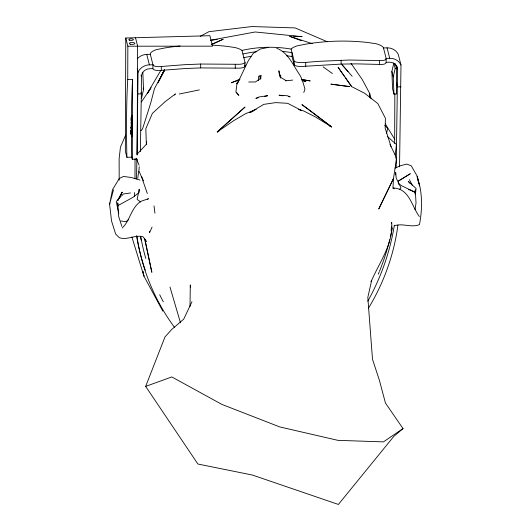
<?xml version="1.0" encoding="UTF-8"?>
<svg xmlns="http://www.w3.org/2000/svg" width="531" height="531" viewBox="0 0 531 531"><rect width="100%" height="100%" fill="white"/><g stroke="black" fill="none" stroke-linecap="round" stroke-linejoin="round"><path stroke-width="0.8" d="M125.774 38L127.852 46.204L212.506 46.164L209.864 35.71L125.774 38L125.356 151.216L126.896 157.302L131.761 157.169L132.292 159.287L137.157 159.154M126.896 157.302A116.528 9.704 88.4 0 1 127.725 79.484L127.852 46.204M131.031 129.929L131.243 131.635L131.31 130.878L131.993 130.792L132.179 131.874L132.246 136.679L131.615 136.699C131.602 135.139 129.252 129.604 132.272 129.936L132.265 130.852L130.951 130.951M130.931 127.155L131.635 130.872L130.931 127.155L132.173 127.121M131.018 133.361L131.071 131.018L131.217 134.144L131.018 133.361L132.246 133.341M131.768 125.708L131.137 125.721L131.549 128.157L131.595 125.064L132.285 125.27L131.595 125.064M131.137 125.721L131.496 127.101L131.15 122.362L131.655 125.283M131.29 134.443L131.356 131.841L131.542 135.432L131.29 134.443L131.92 134.423L131.947 132.133M132.159 121.665L131.422 121.519L131.283 117.311L131.914 117.291L132.066 117.729L131.436 117.749M131.529 121.685L131.555 118.327L132.186 118.307C133.268 122.9 130.759 124.466 131.15 118.838M131.555 115.851L131.681 117.524L131.555 115.851L132.192 115.831L132.319 117.51L131.21 117.477L131.356 121.26M131.615 136.699L131.622 134.615M132.206 118.718L132.186 118.307M132.285 125.27L131.781 122.342L131.781 123.258L131.144 123.278M132.292 159.287L132.591 79.351L127.725 79.484M134.98 178.516L135.053 158.696M137.171 155.025L137.575 45.938L135.498 37.734M137.244 69.003L138.06 72.216L136.952 154.182M141.047 75.236L141.399 76.637L141.332 93.887L140.357 151.614M212.506 45.195A211.497 197.578 -14.2 0 1 226.325 46.303L234.788 47.491A9.604 3.106 12.4 0 1 242.003 50.418L245.063 62.578L245.003 66.521A15.618 5.044 12.4 0 1 239.189 68.18L200.32 67.915L184.788 68.559L161.298 70.377A10.507 3.75 -12.1 0 1 152.901 68.652L152.955 64.755L150.313 54.301A9.299 3.319 -12.1 0 1 152.477 51.401A9.631 3.432 -12.1 0 1 156.459 49.635L164.696 47.982A211.497 197.578 -14.2 0 1 180.069 45.965M161.298 70.377L161.311 66.494A10.507 3.75 -12.1 0 1 152.915 64.762M200.665 67.915L200.678 64.032L239.209 64.297A15.618 5.044 12.4 0 0 245.023 62.645L245.063 62.578M235.253 68.22L235.266 64.331M396.172 167.73L397.606 69.661A8.191 7.653 -14.2 0 0 389.475 62.2L386.123 62.293A10.507 3.398 12.4 0 1 379.479 64.424L356.839 63.879L341.473 64.072L301.469 66.488A15.618 5.569 -12.1 0 1 294.26 65.187L292.017 56.565L292.03 52.682A118.207 110.428 -14.2 0 0 282.28 51.388M294.181 65.127L294.194 61.238L291.121 49.084A9.604 3.425 -12.1 0 1 297.413 45.792L305.856 44.139A211.497 197.578 -14.2 0 1 367.479 42.467L375.769 43.668A9.631 3.113 12.4 0 1 380.176 45.201A9.299 3.007 12.4 0 1 383.495 47.956L386.137 58.41L386.123 62.293M305.717 66.302L305.73 62.419L318.169 61.357L349.199 60.03L379.506 60.554A10.507 3.398 12.4 0 0 386.176 58.417M341.128 64.092L341.141 60.209M379.492 64.443L379.506 60.554M394.652 143.37L394.838 93.808M395.363 63.747L396.538 68.373L396.445 94.033L393.949 94.1L392.582 88.704L391.878 71.473L393.829 63.016L395.19 68.413L393.245 76.869L393.949 94.1M399.544 166.814L400.985 65.061L398.336 54.607A12.313 11.503 -14.2 0 0 387.059 47.856L383.495 47.956M395.648 174.878L395.675 172.462L396.179 178.018L400.945 187.848L399.458 189.56M131.522 122.688L131.555 118.327M132.093 127.925L132.232 125.044M139.175 191.698L139.202 189.235L137.137 199.364L140.635 202.039M190.012 306.5L190.297 284.935L190.363 287.41M369.622 97.425L369.682 93.363L362.208 79.477L351.037 63.381M136.533 178.92L136.872 159.127M131.223 118.838L131.363 118.38M280.66 78.084L280.76 75.694L279.93 74.758L279.591 76.066M149.589 231.224L149.523 232.843L152.065 227.102M137.005 154.222L146.35 144.299L146.483 141.89M392.953 188.226L393.498 178.489L396.438 159.466L395.164 154.913L389.973 144.492M391.148 230.939L391.44 226.213M391.593 223.85L391.686 222.27C393.398 243.643 379.824 261.664 371.687 280.335L370.903 281.749M414.99 193.934L415.269 189.839L416.025 203.034L415.03 209.672M139.268 166.701L138.883 170.71L141.95 178.011L147.333 193.536M415.408 194.14L416.078 188.459L408.439 181.582L410.032 183.368M131.814 117.676L131.914 117.291M395.164 154.913L396.458 144.578L387.285 136.387M137.755 178.383L138.651 171.36M260.243 79.245L260.993 75.263L260.349 78.84L259.579 75.648L258.431 76.67L258.537 80.639M371.687 280.335L367.817 297.4L372.49 359.215L379.446 380.481L385.433 403.002L403.016 428.583L393.73 436.482L338.393 504.45L252.444 475.059L197.91 464.028L145.653 386.395L164.995 336.933L171.646 329.519L183.693 319.177L191.963 301.721M141.585 98.062L143.536 89.6L142.832 72.369M386.555 133.208L387.69 128.369L384.763 125.495M109.944 202.942L109.598 204.216L111.537 220.976L115.678 234.078L119.362 237.715C127.101 240.45 135.033 234.576 143.031 236.74L146.715 241.612M113.508 189.846L109.598 204.216L112.532 189.613L119.316 178.496L123.438 176.451L131.104 177.46L140.025 180.102M303.778 92.513L304.953 89.069C303.314 83.586 302.132 78.11 298.681 73.298C292.548 64.171 287.809 52.33 276.717 48.281M158.079 82.889L164.444 69.853M125.641 135.133L120.451 147.12L119.13 158.656L119.19 180.122M119.409 198.163L122.143 192.209L117.683 200.22L118.38 200.399M118.393 199.59L122.143 192.209M164.238 70.523L158.869 80.699L164.431 70.51M164.597 69.773L154.501 88.544L150.751 102.921L142.547 128.867L141.014 130.686M160.694 70.643L147.246 93.522L149.994 89.5M131.31 130.878L131.622 133.931L132.252 133.912M141.365 101.979L151.123 87.741M239.793 79.285L236.567 83.772L238.671 81.462M121.692 195.952L123.212 194.034L130.48 192.952M174.414 95.069L175.436 93.874L164.829 101.939L152.39 113.388L145.826 128.675L146.35 144.299M120.909 196.311L116.262 201.541L118.758 213.482M122.236 227.991C130.254 220.398 131.097 207.674 140.801 201.388L148.468 198.674L147.299 199.49M218.672 131.157L217.259 131.92L244.944 107.123L217.259 131.92L218.818 131.482M139.162 192.514L132.856 197.393L118.831 205.112M128.329 219.88L125.834 221.726L120.915 220.969M261.212 77.977L255.451 81.953L248.667 82.006M217.259 131.92L233.753 120.643L245.826 113.561L256.221 109.419M403.016 428.583L383.448 441.878L337.948 440.352L279.691 426.904L221.892 404.41L171.825 376.944L145.653 386.395M398.502 180.998L410.237 173.763L398.502 180.998L398.562 184.131M200.247 36.314L208.922 31.687L251.926 26.55L295.103 27.924L327.255 41.737M211.942 44.465L223.199 39.221L211.278 44.485M253.433 110.972L249.822 112.652L263.781 104.361L275.708 102.609L287.696 103.313L301.323 110.402L299.803 109.897M395.004 168.148L400.62 165.692L406.7 164.079L411.22 165.752L417.273 176.305L419.417 185.87M239.879 79.172L231.33 82.77L237.244 80.699M258.225 97.817L255.862 98.341L258.949 96.981L267.677 95.706L264.524 96.41M179.279 94.014L199.351 89.898M268.567 47.372L260.382 48.998L253.267 53.352L248.322 60.647L236.846 84.668L235.903 92.075L238.857 95.348L236.288 92.387M210.747 40.21L255.185 31.986L302.112 36.679L298.834 36.486M210.761 40.329L217.245 39.374M394.341 225.768C402.611 222.881 411.512 228.025 419.477 224.613C422.457 208.862 422.636 191.824 417.094 176.591L418.793 183.62M161.311 66.494L184.801 64.676L200.678 64.032M285.598 80.871L292.687 80.081M305.73 62.419L301.482 62.605A15.618 5.569 -12.1 0 1 294.274 61.304L294.194 61.238M137.283 58.835A12.313 11.503 -14.2 0 1 146.742 54.394L150.313 54.301M138.06 72.216A12.313 11.503 -14.2 0 1 140.735 68.433L141.631 67.656A12.313 11.503 -14.2 0 1 149.384 64.855L152.955 64.755M386.137 58.41L389.708 58.31A12.313 11.503 -14.2 0 1 397.447 60.693L398.33 61.423A12.313 11.503 -14.2 0 1 400.985 65.061M152.941 68.638L149.589 68.731A8.191 7.653 -14.2 0 0 141.399 76.637M395.19 68.413L396.538 68.373M400.905 86.825L397.546 86.918L396.484 82.717M131.688 116.362L132.319 116.342M131.555 117.012L132.186 116.999L132.319 117.51M131.33 117.378L131.96 117.364M131.555 118.38L132.186 118.36M131.569 118.738L132.279 118.678M131.661 119.15L132.292 119.136M131.588 119.236L132.219 119.216M131.675 119.634L132.305 119.621M131.602 119.82L132.239 119.807M131.681 120.165L132.312 120.145M131.608 120.437L132.239 120.424M131.681 120.723L132.319 120.71M131.602 120.829L132.239 120.809M131.595 121.148L132.226 121.128M131.675 121.32L132.312 121.307M131.575 121.393L132.212 121.38M131.422 121.519L132.053 121.499M132.192 121.559L131.462 121.652A116.528 9.704 88.4 0 0 131.416 132.425M131.661 121.811L132.292 121.798M131.642 122.196L132.272 122.183M131.409 122.429L132.153 122.668M131.608 122.475L132.239 122.455M131.469 122.615L132.199 122.621M131.655 124.367L132.292 124.354M131.529 124.778L132.159 124.758M131.569 125.648L132.259 125.575M131.582 126.066L132.279 126.053M131.582 126.431L132.292 126.511M131.575 126.743L132.212 126.723M131.569 126.949L132.206 126.929M131.555 127.075L132.292 126.975M131.661 127.327L132.292 127.307M131.648 127.619L132.279 127.599M131.635 127.858L132.265 127.838M130.925 128.071L132.246 128.011M131.509 128.097L132.219 128.117M130.998 130.049L131.734 130.029L131.854 131.091M130.978 130.301L131.781 130.274M130.958 130.606L131.595 130.586M131.19 130.653L131.821 130.633M131.057 131.071L131.701 131.004M131.044 131.19L131.675 131.17M131.469 131.19L132.1 131.177M131.509 131.509L132.146 131.496M131.024 131.648L131.655 131.635M131.542 131.887L132.179 131.874M131.422 131.973L132.053 131.953M131.316 132.146L132.086 132.113M131.482 132.332L132.206 132.299M131.018 132.431L131.648 132.418M131.296 132.591L132.133 132.558M131.595 132.836L132.226 132.823M131.522 132.889L132.153 132.869M131.535 133.248L132.166 133.228M131.542 133.626L132.173 133.606M130.938 134.024L131.569 134.004M131.542 134.642L132.252 134.602M293.092 36.148L297.194 36.393M408.545 189.746L410.005 189.846L414.811 192.189L401.469 185.671L398.21 183.255M282.97 95.792L278.987 95.208L287.324 95.739L290.145 96.848L288.552 96.615M302.484 79.657L310.184 80.924L301.515 79.464M302.258 80.566L305.889 81.522L301.966 80.247M298.415 109.32L303.812 111.032L315.673 117.072L331.623 126.922L329.373 125.92M312.268 43.655L289.647 36.327L301.216 40.635M345.581 77.971L351.655 86.613L364.565 93.224L377.826 103.552L385.393 118.214L385.167 128.177L391.075 146.702M286.076 80.612L280.229 77.148L278.901 70.762L279.213 73.723M394.301 188.837L393.066 187.994C409.434 188.399 411.492 205.955 419.364 216.575M323.12 66.866L332.406 73.53M352.172 76.305L342.024 64.709L348.004 71.552M344.652 76.643L338.114 67.337L351.655 86.613M394.812 139.447L385.387 124.008M162.811 311.159L143.941 276.12L131.874 236.965M143.45 180.852L141.604 176.392M409.447 179.664L412.302 185.379M136.275 158.265L139.042 165.134M121.831 226.325L118.552 216.024L117.736 202.829L118.161 206.074M169.98 287.045L180.474 322.788M371.129 98.806L369.682 93.363L369.762 97.392M396.591 65.645L397.606 69.661M387.059 47.856L389.708 58.31M391.878 71.473L393.245 76.869M244.658 64.908L245.05 66.461M146.742 54.394L149.384 64.855M143.144 88.06L143.536 89.6M140.981 92.487L141.332 93.887L137.974 93.98L137.164 90.761M131.741 127.838L132.272 129.936M142.892 271.58L143.941 276.12L142.985 271.281M144.485 238.366L151.853 272.31L145.009 239.441M154.01 205.862L154.933 213.25M134.482 192.521L134.535 196.437M131.761 157.169A116.528 9.704 88.4 0 1 131.436 135.564M131.442 117.889A116.528 9.704 88.4 0 1 132.591 79.351M243.689 57.72A118.207 110.428 -14.2 0 1 251.01 56.326M286.342 55.715A118.207 110.428 -14.2 0 1 292.017 56.565M242.899 54.016A118.207 110.428 -14.2 0 1 256.765 51.66M241.99 50.418A118.207 110.428 -14.2 0 1 291.121 49.084M394.367 225.197A251.269 234.742 -14.2 0 1 367.777 301.203M397.925 225.111A231.45 216.223 -14.2 0 1 368.414 308.272M392.329 227.892A251.269 234.742 -14.2 0 1 390.504 236.534M389.754 239.66A251.269 234.742 -14.2 0 1 379.532 271.149M379.227 271.899A251.269 234.742 -14.2 0 1 378.291 274.149M145.268 270.146A231.45 216.223 -14.2 0 1 136.52 235.658M174.719 327.66A231.45 216.223 -14.2 0 1 136.958 236.149M163.322 301.814A251.269 234.742 -14.2 0 1 159.698 294.732M145.773 258.451A251.269 234.742 -14.2 0 1 140.768 236.819M141.219 240.198A251.269 234.742 -14.2 0 1 140.43 236.308M393.498 178.489L378.809 208.902L393.498 178.489M349.405 86.586L331.012 84.15L349.405 86.586M306.998 108.284L301.933 104.634L331.623 126.922L306.998 108.284M129.617 40.217A2.31 0.803 0.2 0 0 133.374 39.759A2.31 0.803 0.2 0 0 130.314 38.856A2.31 0.803 0.2 0 0 129.617 40.217M130.268 44.173A2.808 0.976 0.2 0 0 134.834 43.615A2.808 0.976 0.2 0 0 131.111 42.52A2.808 0.976 0.2 0 0 130.268 44.173"/></g></svg>
